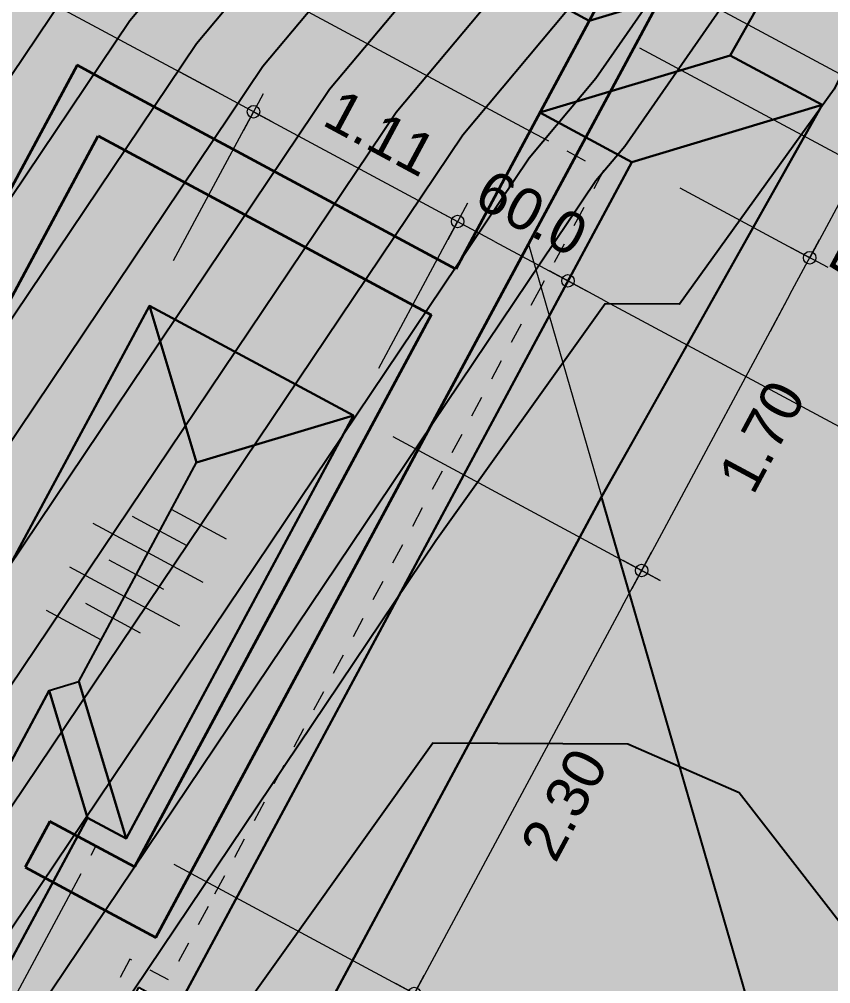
# Model space of a CAD drawing. Header units: metres. Extents: x 2711799 to 2711985, y 1236908 to 1237087.
# Drawn here: x 2711917.214 to 2711921.1, y 1237016.256 to 1237020.874 of the extents above; entities that cross this region are included whole.
import ezdxf

# ---------------------------------------------------------------- set-up
doc = ezdxf.new("R2010")
doc.units = ezdxf.units.M
doc.header["$PDMODE"] = 2
doc.header["$PDSIZE"] = -2
doc.linetypes.add('AUSGEZOGEN', pattern=[0])
doc.linetypes.add('VERDECKT2_S2', pattern=[0.18, 0.1, -0.08])
for name, color, linetype, lineweight in [('XR$1$STANDARD_1', 7, 'AUSGEZOGEN', 13), ('XR$2$STANDARD_1', 7, 'AUSGEZOGEN', 13), ('XR$5$STANDARD_1', 7, 'AUSGEZOGEN', 13), ('XR$6$Vermassung Decke', 7, 'AUSGEZOGEN', 18)]:
    doc.layers.add(name, color=color, linetype=linetype, lineweight=lineweight)
for name, color, linetype in [('XR$3$V02_Raumstempel', 7, 'AUSGEZOGEN'), ('XR$3$V10_Achsen', 7, 'AUSGEZOGEN'), ('XR$4$E21_Stützen', 7, 'AUSGEZOGEN'), ('XR$4$E42_Aussendämmung', 7, 'AUSGEZOGEN'), ('XR$4$M61_Mobiliar', 7, 'AUSGEZOGEN')]:
    doc.layers.add(name, color=color, linetype=linetype)
doc.styles.add('ARIAL', font='arial.ttf')
doc.dimstyles.new('DIMSTYLE_6', dxfattribs={"dimtxt": 0.2, "dimasz": 0.2, "dimexe": 0, "dimexo": 0, "dimgap": 0.1, "dimtad": 2, "dimrnd": 0.005, "dimzin": 4, "dimdsep": 46, "dimtxsty": 'ARIAL', "dimblk1": 'ALL_ML_KREIS', "dimblk2": 'ALL_ML_KREIS', "dimsah": 1, "dimcen": 0, "dimclrd": 7, "dimclre": 7, "dimclrt": 7, "dimadec": 0, "dimazin": 0, "dimtfac": 1, "dimtdec": 0, "dimtix": 1, "dimtmove": 2, "dimatfit": 3, "dimfxl": 0, "dimtzin": 0, "dimlwd": 0, "dimlwe": 18, "dimarcsym": 0})
doc.dimstyles.new('DIMSTYLE_7', dxfattribs={"dimtxt": 0.2, "dimasz": 0.2, "dimexe": 0, "dimexo": 0, "dimgap": 0.1, "dimtad": 2, "dimdec": 1, "dimlfac": 100, "dimrnd": 0.5, "dimzin": 4, "dimdsep": 46, "dimtxsty": 'ARIAL', "dimblk1": 'ALL_ML_KREIS', "dimblk2": 'ALL_ML_KREIS', "dimsah": 1, "dimcen": 0, "dimclrd": 7, "dimclre": 7, "dimclrt": 7, "dimadec": 0, "dimazin": 0, "dimtfac": 1, "dimtdec": 0, "dimtix": 1, "dimtmove": 2, "dimatfit": 3, "dimfxl": 0, "dimtvp": 1.2, "dimtzin": 0, "dimlwd": 0, "dimlwe": 18, "dimarcsym": 0})

# ---------------------------------------------------------------- blocks, each defined once
blk = doc.blocks.new('COMPLEXOBJECT_0')
at = {"layer": 'XR$1$STANDARD_1', "color": 7, "linetype": 'AUSGEZOGEN', "lineweight": 13, "transparency": 33554687, "invisible_edges": 3}
for points in [[(19.2546, 3.146, -1.3266), (20.6477, 30.5331, -1.3266), (14.6692, 5.1944, -1.3266)], [(25.4286, 1.3625, -1.3266), (20.6477, 30.5331, -1.3266), (19.2546, 3.146, -1.3266)], [(47.951, 0, -1.3266), (20.6477, 30.5331, -1.3266), (35.4227, 0.3852, -1.3266)], [(35.4227, 0.3852, -1.3266), (20.6477, 30.5331, -1.3266), (31.2208, 0.5698, -1.3266)], [(31.2208, 0.5698, -1.3266), (20.6477, 30.5331, -1.3266), (25.4286, 1.3625, -1.3266)]]:
    blk.add_3dface(points, dxfattribs=at)
blk = doc.blocks.new('COMPLEXOBJECT_52')
at = {"layer": 'XR$1$STANDARD_1', "color": 254, "linetype": 'AUSGEZOGEN', "lineweight": 25, "transparency": 33554687, "invisible_edges": 3}
blk.add_3dface([(29.2074, 9.0382, 0.9346), (34.5775, 14.3029, 0.8293), (32.9586, 9.0382, 0.9346)], dxfattribs=at)
blk = doc.blocks.new('COMPLEXOBJECT_59')
at = {"layer": 'XR$1$STANDARD_1', "color": 252, "linetype": 'AUSGEZOGEN', "lineweight": 25, "transparency": 33554687}
for points, invisible_edges in [([(26.2074, 9.887, 0.9934), (26.2074, 7.907, 0.9934), (25.1574, 9.887, 0.9934)], 2), ([(25.1574, 7.107, 0.9934), (25.1574, 9.887, 0.9934), (26.2074, 7.907, 0.9934)], 14), ([(26.2074, 7.907, 0.9934), (26.5374, 7.107, 0.9934), (25.1574, 7.107, 0.9934)], 13), ([(26.5374, 7.9006, 0.9934), (26.5374, 7.107, 0.9934), (26.2074, 7.907, 0.9934)], 2)]:
    blk.add_3dface(points, dxfattribs=dict(at, invisible_edges=invisible_edges))
blk = doc.blocks.new('COMPLEXOBJECT_74')
at = {"layer": 'XR$1$STANDARD_1', "color": 8, "linetype": 'AUSGEZOGEN', "lineweight": 25, "transparency": 33554687}
for points, invisible_edges in [([(32.3274, 8.407, 0.3034), (31.7274, 7.807, 0.3034), (27.7274, 8.407, 0.3034)], 3), ([(27.7274, 7.907, 0.3034), (27.7274, 8.407, 0.3034), (31.7274, 7.807, 0.3034)], 14), ([(32.3274, 8.197, 0.3034), (31.7274, 7.807, 0.3034), (32.3274, 8.407, 0.3034)], 3), ([(37.6774, 7.597, 0.3034), (31.7274, 7.807, 0.3034), (38.2774, 8.197, 0.3034)], 15), ([(38.2774, 8.197, 0.3034), (31.7274, 7.807, 0.3034), (32.3274, 8.197, 0.3034)], 3), ([(27.2274, 4.497, 0.3034), (27.2274, 7.907, 0.3034), (28.4774, 4.497, 0.3034)], 2), ([(28.4774, 4.497, 0.3034), (27.2274, 7.907, 0.3034), (30.3965, 2.6332, 0.3034)], 15), ([(30.3965, 2.6332, 0.3034), (27.2274, 7.907, 0.3034), (30.6382, 2.611, 0.3034)], 3), ([(30.6382, 2.611, 0.3034), (27.2274, 7.907, 0.3034), (31.3756, 3.0259, 0.3034)], 3), ([(31.3756, 3.0259, 0.3034), (27.2274, 7.907, 0.3034), (32.1527, 3.9235, 0.3034)], 3), ([(32.1527, 3.9235, 0.3034), (27.2274, 7.907, 0.3034), (32.5545, 4.8525, 0.3034)], 3), ([(32.5545, 4.8525, 0.3034), (27.2274, 7.907, 0.3034), (29.4274, 6.697, 0.3034)], 15), ([(29.4274, 6.697, 0.3034), (27.2274, 7.907, 0.3034), (29.4274, 7.807, 0.3034)], 3), ([(29.4274, 7.807, 0.3034), (27.2274, 7.907, 0.3034), (31.7274, 7.807, 0.3034)], 3), ([(31.7274, 7.807, 0.3034), (27.2274, 7.907, 0.3034), (27.7274, 7.907, 0.3034)], 13), ([(31.7274, 7.597, 0.3034), (31.7274, 7.807, 0.3034), (37.6774, 7.597, 0.3034)], 2), ([(32.6774, 6.697, 0.3034), (32.5545, 4.8525, 0.3034), (29.4274, 6.697, 0.3034)], 3)]:
    blk.add_3dface(points, dxfattribs=dict(at, invisible_edges=invisible_edges))
blk = doc.blocks.new('COMPLEXOBJECT_75')
at = {"layer": 'XR$1$STANDARD_1', "color": 31, "linetype": 'AUSGEZOGEN', "lineweight": 25, "transparency": 33554687}
for points, invisible_edges in [([(27.7274, 8.407, 0.3034), (27.054, 9.0804, 0.9768), (32.3274, 8.407, 0.3034)], 2), ([(27.054, 9.0804, 0.9768), (29.2074, 9.0382, 0.9346), (32.3274, 8.407, 0.3034)], 14), ([(32.9586, 9.0382, 0.9346), (32.3274, 8.407, 0.3034), (29.2074, 9.0382, 0.9346)], 2)]:
    blk.add_3dface(points, dxfattribs=dict(at, invisible_edges=invisible_edges))
blk = doc.blocks.new('COMPLEXOBJECT_76')
at = {"layer": 'XR$1$STANDARD_1', "color": 31, "linetype": 'AUSGEZOGEN', "lineweight": 25, "transparency": 33554687}
for points, invisible_edges in [([(31.7274, 7.597, 0.3034), (37.6774, 7.597, 0.3034), (31.2774, 7.147, 0.7534)], 2), ([(31.2774, 7.147, 0.7534), (37.6774, 7.597, 0.3034), (33.1274, 7.147, 0.7534)], 3)]:
    blk.add_3dface(points, dxfattribs=dict(at, invisible_edges=invisible_edges))
blk = doc.blocks.new('COMPLEXOBJECT_79')
at = {"layer": 'XR$1$STANDARD_1', "color": 254, "linetype": 'AUSGEZOGEN', "lineweight": 25, "transparency": 33554687}
for points, invisible_edges in [([(27.1574, 15.797, 0.9748), (28.894, 9.0443, 0.9407), (26.3546, 16.6999, 0.9905)], 15), ([(26.3546, 9.8899, 0.9905), (26.3546, 16.6999, 0.9905), (28.894, 9.0443, 0.9407)], 14), ([(28.894, 15.2305, 0.9407), (28.894, 9.0443, 0.9407), (27.1574, 15.797, 0.9748)], 15), ([(29.2074, 9.0382, 0.9346), (32.0087, 12.1158, 0.8797), (34.5775, 14.3029, 0.8293)], 3), ([(28.894, 12.1036, 0.9407), (32.0087, 12.1158, 0.8797), (28.894, 9.0443, 0.9407)], 14), ([(28.894, 9.0443, 0.9407), (32.0087, 12.1158, 0.8797), (29.2074, 9.0382, 0.9346)], 3), ([(28.894, 9.0443, 0.9407), (26.2074, 9.887, 0.9934), (26.3546, 9.8899, 0.9905)], 13), ([(26.2074, 7.907, 0.9934), (26.2074, 9.887, 0.9934), (26.544, 7.907, 0.9868)], 1), ([(26.544, 7.907, 0.9868), (26.2074, 9.887, 0.9934), (26.544, 8.5904, 0.9868)], 2), ([(26.544, 8.5904, 0.9868), (26.2074, 9.887, 0.9934), (27.054, 8.5804, 0.9768)], 3), ([(27.054, 8.5804, 0.9768), (26.2074, 9.887, 0.9934), (27.054, 9.0804, 0.9768)], 3), ([(27.054, 9.0804, 0.9768), (26.2074, 9.887, 0.9934), (28.894, 9.0443, 0.9407)], 3)]:
    blk.add_3dface(points, dxfattribs=dict(at, invisible_edges=invisible_edges))
blk = doc.blocks.new('COMPLEXOBJECT_82')
at = {"layer": 'XR$1$STANDARD_1', "color": 31, "linetype": 'AUSGEZOGEN', "lineweight": 25, "transparency": 33554687}
for points, invisible_edges in [([(26.544, 8.5904, 0.9868), (27.2274, 7.907, 0.3034), (26.544, 7.907, 0.9868)], 2), ([(26.544, 7.907, 0.9868), (27.2274, 4.497, 0.3034), (26.5374, 7.9006, 0.9934)], 3), ([(26.5374, 7.9006, 0.9934), (27.2274, 4.497, 0.3034), (26.5374, 7.107, 0.9934)], 3), ([(27.2274, 7.907, 0.3034), (27.2274, 4.497, 0.3034), (26.544, 7.907, 0.9868)], 14), ([(26.5374, 7.107, 0.9934), (27.2274, 4.497, 0.3034), (25.0606, 5.6302, 2.4702)], 3), ([(25.0606, 5.6302, 2.4702), (27.2274, 4.497, 0.3034), (25.2435, 5.3342, 2.2874)], 3), ([(25.2435, 5.3342, 2.2874), (27.2274, 4.497, 0.3034), (26.0017, 3.7733, 1.5291)], 3), ([(26.0574, 3.655, 1.4734), (27.2274, 4.497, 0.3034), (26.0017, 3.7733, 1.5291)], 3), ([(27.2274, 4.497, 0.3034), (26.0574, 3.655, 1.4734), (26.0956, 3.3652, 1.4352)], 1)]:
    blk.add_3dface(points, dxfattribs=dict(at, invisible_edges=invisible_edges))
blk = doc.blocks.new('COMPLEXOBJECT_87')
at = {"layer": 'XR$1$STANDARD_1', "color": 31, "linetype": 'AUSGEZOGEN', "lineweight": 25, "transparency": 33554687}
for points, invisible_edges in [([(29.4274, 6.697, 0.3034), (29.9824, 7.252, 0.8584), (32.6774, 6.697, 0.3034)], 2), ([(29.9824, 7.252, 0.8584), (31.2774, 7.147, 0.7534), (31.1724, 7.252, 0.8584)], 1), ([(31.2774, 7.147, 0.7534), (29.9824, 7.252, 0.8584), (32.6774, 6.697, 0.3034)], 15), ([(33.1274, 7.147, 0.7534), (32.6774, 6.697, 0.3034), (31.2774, 7.147, 0.7534)], 2)]:
    blk.add_3dface(points, dxfattribs=dict(at, invisible_edges=invisible_edges))
blk = doc.blocks.new('Baugrube_$F38', base_point=(0, 0, -1.3266))
at = {"layer": 'XR$1$STANDARD_1', "color": 31, "linetype": 'AUSGEZOGEN', "lineweight": 25, "transparency": 33554687}
for points in [[(27.054, 8.5804, 0.9768), (27.054, 9.0804, 0.9768), (27.7274, 8.407, 0.3034), (27.7274, 7.907, 0.3034)], [(27.2274, 7.907, 0.3034), (26.544, 8.5904, 0.9868), (27.054, 8.5804, 0.9768), (27.7274, 7.907, 0.3034)], [(29.4274, 7.807, 0.3034), (31.7274, 7.807, 0.3034), (31.1724, 7.252, 0.8584), (29.9824, 7.252, 0.8584)], [(29.4274, 7.807, 0.3034), (29.9824, 7.252, 0.8584), (29.4274, 6.697, 0.3034)], [(31.7274, 7.597, 0.3034), (31.2774, 7.147, 0.7534), (31.1724, 7.252, 0.8584), (31.7274, 7.807, 0.3034)]]:
    blk.add_3dface(points, dxfattribs=at)
at = {"layer": 'XR$1$STANDARD_1', "color": 7, "linetype": 'AUSGEZOGEN', "lineweight": 13, "transparency": 33554687}
blk.add_blockref('COMPLEXOBJECT_0', (0, 0), dxfattribs=at)
at = {"layer": 'XR$1$STANDARD_1', "color": 254, "linetype": 'AUSGEZOGEN', "lineweight": 13, "transparency": 33554687}
for name in ['COMPLEXOBJECT_79', 'COMPLEXOBJECT_52']:
    blk.add_blockref(name, (0, 0), dxfattribs=at)
at = {"layer": 'XR$1$STANDARD_1', "color": 252, "linetype": 'AUSGEZOGEN', "lineweight": 13, "transparency": 33554687}
blk.add_blockref('COMPLEXOBJECT_59', (0, 0), dxfattribs=at)
at = {"layer": 'XR$1$STANDARD_1', "color": 31, "linetype": 'AUSGEZOGEN', "lineweight": 13, "transparency": 33554687}
for name in ['COMPLEXOBJECT_75', 'COMPLEXOBJECT_82', 'COMPLEXOBJECT_76', 'COMPLEXOBJECT_87']:
    blk.add_blockref(name, (0, 0), dxfattribs=at)
at = {"layer": 'XR$1$STANDARD_1', "color": 8, "linetype": 'AUSGEZOGEN', "lineweight": 13, "transparency": 33554687}
blk.add_blockref('COMPLEXOBJECT_74', (0, 0), dxfattribs=at)
blk = doc.blocks.new('Baugrube_$F39', base_point=(0, 0, -1.3266))
at = {"layer": 'XR$1$STANDARD_1', "linetype": 'AUSGEZOGEN', "lineweight": 25, "transparency": 33554687}
h = blk.add_hatch(color=254, dxfattribs=at)
h.paths.add_polyline_path([(26.2074, 7.907), (26.2074, 9.887), (26.3546, 9.8899), (26.3546, 16.6999), (27.1574, 16.7157), (27.1574, 15.797), (33.6164, 15.797), (34.5775, 14.8825), (34.5775, 14.3029), (29.2074, 9.0382), (27.054, 9.0804), (27.054, 8.5804), (26.544, 8.5904), (26.544, 7.907)], flags=16)
h.paths.add_polyline_path([(28.894, 12.1036), (32.0087, 12.1158), (32.0087, 15.2183), (28.894, 15.2305)])
h = blk.add_hatch(color=254, dxfattribs=at)
h.paths.add_polyline_path([(29.2074, 9.0382), (34.5775, 14.3029), (34.5775, 14.227), (45.2474, 14.227), (45.2474, 14.597), (45.5974, 14.597), (45.5974, 10.297), (44.7974, 10.297), (44.7974, 6.097), (40.1674, 6.097), (40.1617, 6.3813), (39.8117, 6.3813), (39.799, 7.0186), (38.949, 7.0186), (38.9127, 8.8323), (32.9627, 8.8323), (32.9586, 9.0382)], flags=16)
h.paths.add_polyline_path([(35.9616, 12.8978), (35.9461, 9.0006), (39.8588, 9.0006), (39.8432, 12.8978)])
h.paths.add_polyline_path([(43.0074, 12.0871), (42.9994, 10.099), (44.1454, 10.099), (44.142, 10.9524), (45.342, 10.9524), (45.3375, 12.0871)])
for color, points in [(31, [(27.054, 8.5804), (27.054, 9.0804), (27.7274, 8.407), (27.7274, 7.907)]), (31, [(29.2074, 9.0382), (32.9586, 9.0382), (32.3274, 8.407), (27.7274, 8.407), (27.054, 9.0804)]), (31, [(27.2274, 4.497), (26.0956, 3.3652), (26.0574, 3.655), (26.0017, 3.7733), (25.2435, 5.3342), (25.0606, 5.6302), (26.5374, 7.107), (26.5374, 7.9006), (26.544, 7.907), (26.544, 8.5904), (27.2274, 7.907)]), (31, [(27.2274, 7.907), (26.544, 8.5904), (27.054, 8.5804), (27.7274, 7.907)]), (8, [(27.2274, 7.907), (27.7274, 7.907), (27.7274, 8.407), (32.3274, 8.407), (32.3274, 8.197), (38.2774, 8.197), (38.2774, 6.347), (39.1274, 6.347), (39.1274, 5.747), (37.6774, 5.747), (37.6774, 7.597), (31.7274, 7.597), (31.7274, 7.807), (29.4274, 7.807), (29.4274, 6.697), (32.6774, 6.697), (32.6774, 5.8086), (32.5545, 4.8525), (32.1527, 3.9235), (31.3756, 3.0259), (30.6382, 2.611), (30.3965, 2.6332), (28.4774, 2.9132), (28.4774, 4.497), (27.2274, 4.497)]), (31, [(29.4274, 7.807), (31.7274, 7.807), (31.1724, 7.252), (29.9824, 7.252)]), (31, [(29.4274, 7.807), (29.9824, 7.252), (29.4274, 6.697)]), (31, [(31.7274, 7.597), (31.2774, 7.147), (31.1724, 7.252), (31.7274, 7.807)]), (31, [(36.9074, 6.827), (33.4474, 6.827), (33.1274, 7.147), (31.2774, 7.147), (31.7274, 7.597), (37.6774, 7.597)]), (31, [(29.4274, 6.697), (29.9824, 7.252), (31.1724, 7.252), (31.2774, 7.147), (33.1274, 7.147), (32.6774, 6.697)])]:
    blk.add_hatch(color=color, dxfattribs=at).paths.add_polyline_path(points, flags=16)
at = {"layer": 'XR$1$STANDARD_1', "color": 7, "linetype": 'AUSGEZOGEN', "lineweight": 13, "transparency": 33554687}
for points in [[(26.2074, 7.907), (26.2074, 9.887), (26.3546, 9.8899), (26.3546, 16.6999), (27.1574, 16.7157), (27.1574, 15.797), (33.6164, 15.797), (34.5775, 14.8825), (34.5775, 14.3029), (29.2074, 9.0382), (27.054, 9.0804), (27.054, 8.5804), (26.544, 8.5904), (26.544, 7.907), (26.2074, 7.907)], [(29.2074, 9.0382), (34.5775, 14.3029), (34.5775, 14.227), (45.2474, 14.227), (45.2474, 14.597), (45.5974, 14.597), (45.5974, 10.297), (44.7974, 10.297), (44.7974, 6.097), (40.1674, 6.097), (40.1617, 6.3813), (39.8117, 6.3813), (39.799, 7.0186), (38.949, 7.0186), (38.9127, 8.8323), (32.9627, 8.8323), (32.9586, 9.0382), (29.2074, 9.0382)], [(27.054, 8.5804), (27.054, 9.0804), (27.7274, 8.407), (27.7274, 7.907), (27.054, 8.5804)], [(29.2074, 9.0382), (32.9586, 9.0382), (32.3274, 8.407), (27.7274, 8.407), (27.054, 9.0804), (29.2074, 9.0382)], [(27.2274, 4.497), (26.0956, 3.3652), (26.0574, 3.655), (26.0017, 3.7733), (25.2435, 5.3342), (25.0606, 5.6302), (26.5374, 7.107), (26.5374, 7.9006), (26.544, 7.907), (26.544, 8.5904), (27.2274, 7.907), (27.2274, 4.497)], [(27.2274, 7.907), (26.544, 8.5904), (27.054, 8.5804), (27.7274, 7.907), (27.2274, 7.907)], [(29.4274, 7.807), (31.7274, 7.807), (31.1724, 7.252), (29.9824, 7.252), (29.4274, 7.807)], [(29.4274, 7.807), (29.9824, 7.252), (29.4274, 6.697), (29.4274, 7.807)], [(31.7274, 7.597), (31.2774, 7.147), (31.1724, 7.252), (31.7274, 7.807), (31.7274, 7.597)], [(36.9074, 6.827), (33.4474, 6.827), (33.1274, 7.147), (31.2774, 7.147), (31.7274, 7.597), (37.6774, 7.597), (36.9074, 6.827)], [(29.4274, 6.697), (29.9824, 7.252), (31.1724, 7.252), (31.2774, 7.147), (33.1274, 7.147), (32.6774, 6.697), (29.4274, 6.697)]]:
    blk.add_lwpolyline(points, close=True, dxfattribs=at)
blk.add_lwpolyline([(37.6774, 7.597), (31.7274, 7.597), (31.7274, 7.807), (29.4274, 7.807), (29.4274, 6.697), (32.6774, 6.697), (32.6774, 5.8086), (32.5545, 4.8525), (32.1527, 3.9235), (31.3756, 3.0259), (30.6382, 2.611), (30.3965, 2.6332), (28.4774, 2.9132), (28.4774, 4.497), (27.2274, 4.497), (27.2274, 7.907), (27.2274, 7.907), (27.7274, 7.907), (27.7274, 8.407), (32.3274, 8.407)], dxfattribs=at)
blk = doc.blocks.new('MUSTERELEMENT_10')
at = {"layer": 'XR$5$STANDARD_1', "color": 7, "linetype": 'AUSGEZOGEN', "lineweight": 18, "transparency": 33554687}
for p, q in [((6.4633, -9.096), (6.4633, -8.946)), ((6.5816, -9.246), (6.5816, -8.946)), ((6.7, -9.096), (6.7, -8.946)), ((6.8183, -9.246), (6.8183, -8.946)), ((6.9366, -9.096), (6.9366, -8.946)), ((7.055, -9.246), (7.055, -8.946))]:
    blk.add_line(p, q, dxfattribs=at)
blk = doc.blocks.new('MUSTERELEMENT_11')
at = {"layer": 'XR$5$STANDARD_1', "color": 7, "linetype": 'AUSGEZOGEN', "lineweight": 18, "transparency": 33554687}
for p, q in [((6.345, -8.646), (6.345, -8.946)), ((6.5816, -8.646), (6.5816, -8.946)), ((6.8183, -8.646), (6.8183, -8.946)), ((6.4633, -8.796), (6.4633, -8.946)), ((6.7, -8.796), (6.7, -8.946)), ((6.9366, -8.796), (6.9366, -8.946))]:
    blk.add_line(p, q, dxfattribs=at)
blk = doc.blocks.new('ALL_ML_KREIS')
at = {"color": 0, "linetype": 'ByBlock', "lineweight": -2}
for p, q in [((0, -0.5), (0, 0.5)), ((-1, 0), (0.5, 0))]:
    blk.add_line(p, q, dxfattribs=at)
blk.add_circle((0, 0), 0.15, dxfattribs=at)
blk = doc.blocks.new('*D1459')
at = {"layer": 'DEFPOINTS', "color": 0, "transparency": 16777216}
for p in [(2711916.398, 1237021.4729), (2711918.3357, 1237020.4312), (2711917.953, 1237019.7193)]:
    blk.add_point(p, dxfattribs=at)
at = {"layer": 'XR$6$Vermassung Decke', "color": 7, "lineweight": 0, "transparency": 16777216}
blk.add_line((2711916.5741, 1237021.3782), (2711918.1595, 1237020.5259), dxfattribs=at)
at = {"layer": 'XR$6$Vermassung Decke', "color": 7, "lineweight": 18, "transparency": 16777216}
blk.add_line((2711917.953, 1237019.7193), (2711918.3357, 1237020.4312), dxfattribs=at)
at = {"layer": 'XR$6$Vermassung Decke', "color": 7, "lineweight": 0, "transparency": 16777216, "xscale": 0.2, "yscale": 0.2, "zscale": 0.2}
for p, rotation in [((2711916.398, 1237021.4729), 151.7356834027459), ((2711918.3357, 1237020.4312), 331.7356834027458)]:
    blk.add_blockref('ALL_ML_KREIS', p, dxfattribs=dict(at, rotation=rotation))
at = {"layer": 'XR$6$Vermassung Decke', "color": 7, "lineweight": 18, "transparency": 16777216, "insert": (2711917.474, 1237021.1254), "char_height": 0.2, "width": 0.666667, "attachment_point": 5, "rotation": 331.7357, "style": 'ARIAL'}
blk.add_mtext('2.20', dxfattribs=at)
blk = doc.blocks.new('*D1460')
at = {"layer": 'DEFPOINTS', "color": 0, "transparency": 16777216}
for p in [(2711919.3133, 1237019.9055), (2711917.953, 1237019.7193), (2711918.9358, 1237019.2033)]:
    blk.add_point(p, dxfattribs=at)
at = {"layer": 'XR$6$Vermassung Decke', "color": 7, "lineweight": 0, "transparency": 16777216}
for p, q in [((2711918.1595, 1237020.5259), (2711917.9834, 1237020.6206)), ((2711918.3357, 1237020.4312), (2711919.3133, 1237019.9055)), ((2711919.4895, 1237019.8108), (2711919.6657, 1237019.7161))]:
    blk.add_line(p, q, dxfattribs=at)
at = {"layer": 'XR$6$Vermassung Decke', "color": 7, "lineweight": 18, "transparency": 16777216}
for p, q in [((2711917.953, 1237019.7193), (2711918.3357, 1237020.4312)), ((2711918.9358, 1237019.2033), (2711919.3133, 1237019.9055))]:
    blk.add_line(p, q, dxfattribs=at)
at = {"layer": 'XR$6$Vermassung Decke', "color": 7, "lineweight": 0, "transparency": 16777216, "xscale": 0.2, "yscale": 0.2, "zscale": 0.2}
for p, rotation in [((2711918.3357, 1237020.4312), 331.7356834027458), ((2711919.3133, 1237019.9055), 151.7356834027459)]:
    blk.add_blockref('ALL_ML_KREIS', p, dxfattribs=dict(at, rotation=rotation))
at = {"layer": 'XR$6$Vermassung Decke', "color": 7, "lineweight": 18, "transparency": 16777216, "insert": (2711918.944, 1237020.3312), "char_height": 0.2, "width": 0.666667, "attachment_point": 5, "rotation": 331.7357, "style": 'ARIAL'}
blk.add_mtext('1.11', dxfattribs=at)
blk = doc.blocks.new('*D1461')
at = {"layer": 'DEFPOINTS', "color": 0, "transparency": 16777216}
for p in [(2711919.8418, 1237019.6214), (2711919.8418, 1237019.6214), (2711918.9358, 1237019.2033)]:
    blk.add_point(p, dxfattribs=at)
at = {"layer": 'XR$6$Vermassung Decke', "color": 7, "lineweight": 18, "transparency": 16777216}
blk.add_line((2711918.9358, 1237019.2033), (2711919.3133, 1237019.9055), dxfattribs=at)
at = {"layer": 'XR$6$Vermassung Decke', "color": 7, "lineweight": 0, "transparency": 16777216}
blk.add_line((2711919.4895, 1237019.8108), (2711919.6657, 1237019.7161), dxfattribs=at)
at = {"layer": 'XR$6$Vermassung Decke', "color": 7, "lineweight": 0, "transparency": 16777216, "xscale": 0.2, "yscale": 0.2, "zscale": 0.2}
for p, rotation in [((2711919.3133, 1237019.9055), 151.7356834027459), ((2711919.8418, 1237019.6214), 331.7356834027458)]:
    blk.add_blockref('ALL_ML_KREIS', p, dxfattribs=dict(at, rotation=rotation))
at = {"layer": 'XR$6$Vermassung Decke', "color": 7, "lineweight": 18, "transparency": 16777216, "insert": (2711919.6675, 1237019.9461), "char_height": 0.2, "width": 0.666667, "attachment_point": 5, "rotation": 331.7357, "style": 'ARIAL'}
blk.add_mtext('60.0', dxfattribs=at)
blk = doc.blocks.new('*D1462')
at = {"layer": 'DEFPOINTS', "color": 0, "transparency": 16777216}
for p in [(2711919.8418, 1237019.6214), (2711923.2064, 1237017.8125), (2711923.0199, 1237017.4656)]:
    blk.add_point(p, dxfattribs=at)
at = {"layer": 'XR$6$Vermassung Decke', "color": 7, "lineweight": 0, "transparency": 16777216}
blk.add_line((2711920.018, 1237019.5267), (2711923.0302, 1237017.9072), dxfattribs=at)
at = {"layer": 'XR$6$Vermassung Decke', "color": 7, "lineweight": 18, "transparency": 16777216}
blk.add_line((2711923.0199, 1237017.4656), (2711923.2064, 1237017.8125), dxfattribs=at)
at = {"layer": 'XR$6$Vermassung Decke', "color": 7, "lineweight": 0, "transparency": 16777216, "xscale": 0.2, "yscale": 0.2, "zscale": 0.2}
for p, rotation in [((2711919.8418, 1237019.6214), 151.7356834027459), ((2711923.2064, 1237017.8125), 331.7356834027458)]:
    blk.add_blockref('ALL_ML_KREIS', p, dxfattribs=dict(at, rotation=rotation))
at = {"layer": 'XR$6$Vermassung Decke', "color": 7, "lineweight": 18, "transparency": 16777216, "insert": (2711921.6318, 1237018.8901), "char_height": 0.2, "width": 0.666667, "attachment_point": 5, "rotation": 331.7357, "style": 'ARIAL'}
blk.add_mtext('3.82', dxfattribs=at)
blk = doc.blocks.new('*D1469')
at = {"layer": 'DEFPOINTS', "color": 0, "transparency": 16777216}
for p in [(2711920.1554, 1237021.3222), (2711927.9367, 1237016.9601), (2711927.9367, 1237016.9601)]:
    blk.add_point(p, dxfattribs=at)
at = {"layer": 'XR$6$Vermassung Decke', "color": 7, "lineweight": 18, "transparency": 16777216}
blk.add_line((2711920.1554, 1237021.3222), (2711920.0809, 1237021.1837), dxfattribs=at)
at = {"layer": 'XR$6$Vermassung Decke', "color": 7, "lineweight": 0, "transparency": 16777216}
blk.add_line((2711920.2571, 1237021.089), (2711927.7605, 1237017.0548), dxfattribs=at)
at = {"layer": 'XR$6$Vermassung Decke', "color": 7, "lineweight": 0, "transparency": 16777216, "xscale": 0.2, "yscale": 0.2, "zscale": 0.2}
for p, rotation in [((2711920.0809, 1237021.1837), 151.7356834027459), ((2711927.9367, 1237016.9601), 331.7356834027458)]:
    blk.add_blockref('ALL_ML_KREIS', p, dxfattribs=dict(at, rotation=rotation))
at = {"layer": 'XR$6$Vermassung Decke', "color": 7, "lineweight": 18, "transparency": 16777216, "insert": (2711924.1165, 1237019.2449), "char_height": 0.2, "width": 0.666667, "attachment_point": 5, "rotation": 331.7357, "style": 'ARIAL'}
blk.add_mtext('8.92', dxfattribs=at)
blk = doc.blocks.new('*D1398')
at = {"layer": 'DEFPOINTS', "color": 0, "transparency": 16777216}
for p in [(2711921.7194, 1237021.0709), (2711920.1848, 1237020.7379), (2711921.2364, 1237020.1725)]:
    blk.add_point(p, dxfattribs=at)
at = {"layer": 'XR$6$Vermassung Decke', "color": 7, "lineweight": 0, "transparency": 16777216}
blk.add_line((2711921.6247, 1237020.8948), (2711921.3311, 1237020.3487), dxfattribs=at)
at = {"layer": 'XR$6$Vermassung Decke', "color": 7, "lineweight": 18, "transparency": 16777216}
blk.add_line((2711920.1848, 1237020.7379), (2711921.2364, 1237020.1725), dxfattribs=at)
at = {"layer": 'XR$6$Vermassung Decke', "color": 7, "lineweight": 0, "transparency": 16777216, "xscale": 0.2, "yscale": 0.2, "zscale": 0.2}
for p, rotation in [((2711921.7194, 1237021.0709), 61.73568339642876), ((2711921.2364, 1237020.1725), 241.7356833964287)]:
    blk.add_blockref('ALL_ML_KREIS', p, dxfattribs=dict(at, rotation=rotation))
at = {"layer": 'XR$6$Vermassung Decke', "color": 7, "lineweight": 18, "transparency": 16777216, "insert": (2711921.6509, 1237020.514), "char_height": 0.2, "width": 0.666667, "attachment_point": 5, "rotation": 61.7357, "style": 'ARIAL'}
blk.add_mtext('1.02', dxfattribs=at)
blk = doc.blocks.new('*D1399')
at = {"layer": 'DEFPOINTS', "color": 0, "transparency": 16777216}
for p in [(2711920.1848, 1237020.7379), (2711920.378, 1237020.0663), (2711920.9996, 1237019.7321)]:
    blk.add_point(p, dxfattribs=at)
at = {"layer": 'XR$6$Vermassung Decke', "color": 7, "lineweight": 18, "transparency": 16777216}
for p, q in [((2711920.1848, 1237020.7379), (2711921.2364, 1237020.1725)), ((2711920.378, 1237020.0663), (2711920.9996, 1237019.7321))]:
    blk.add_line(p, q, dxfattribs=at)
at = {"layer": 'XR$6$Vermassung Decke', "color": 7, "lineweight": 0, "transparency": 16777216}
for p, q in [((2711921.3311, 1237020.3487), (2711921.4258, 1237020.5248)), ((2711921.2364, 1237020.1725), (2711920.9996, 1237019.7321)), ((2711920.9049, 1237019.556), (2711920.8102, 1237019.3798))]:
    blk.add_line(p, q, dxfattribs=at)
at = {"layer": 'XR$6$Vermassung Decke', "color": 7, "lineweight": 0, "transparency": 16777216, "xscale": 0.2, "yscale": 0.2, "zscale": 0.2}
for p, rotation in [((2711921.2364, 1237020.1725), 241.7356833964287), ((2711920.9996, 1237019.7321), 61.73568339642875)]:
    blk.add_blockref('ALL_ML_KREIS', p, dxfattribs=dict(at, rotation=rotation))
at = {"layer": 'XR$6$Vermassung Decke', "color": 7, "lineweight": 18, "transparency": 16777216, "insert": (2711921.3006, 1237019.8624), "char_height": 0.2, "width": 0.666667, "attachment_point": 5, "rotation": 61.7357, "style": 'ARIAL'}
blk.add_mtext('50.0', dxfattribs=at)
blk = doc.blocks.new('*D1400')
at = {"layer": 'DEFPOINTS', "color": 0, "transparency": 16777216}
for p in [(2711920.378, 1237020.0663), (2711919.0021, 1237018.876), (2711920.1946, 1237018.2348)]:
    blk.add_point(p, dxfattribs=at)
at = {"layer": 'XR$6$Vermassung Decke', "color": 7, "lineweight": 18, "transparency": 16777216}
for p, q in [((2711920.378, 1237020.0663), (2711920.9996, 1237019.7321)), ((2711919.0021, 1237018.876), (2711920.1946, 1237018.2348))]:
    blk.add_line(p, q, dxfattribs=at)
at = {"layer": 'XR$6$Vermassung Decke', "color": 7, "lineweight": 0, "transparency": 16777216}
blk.add_line((2711920.9049, 1237019.556), (2711920.2893, 1237018.411), dxfattribs=at)
at = {"layer": 'XR$6$Vermassung Decke', "color": 7, "lineweight": 0, "transparency": 16777216, "xscale": 0.2, "yscale": 0.2, "zscale": 0.2}
for p, rotation in [((2711920.9996, 1237019.7321), 61.73568339642876), ((2711920.1946, 1237018.2348), 241.7356833964287)]:
    blk.add_blockref('ALL_ML_KREIS', p, dxfattribs=dict(at, rotation=rotation))
at = {"layer": 'XR$6$Vermassung Decke', "color": 7, "lineweight": 18, "transparency": 16777216, "insert": (2711920.7704, 1237018.8763), "char_height": 0.2, "width": 0.666667, "attachment_point": 5, "rotation": 61.7357, "style": 'ARIAL'}
blk.add_mtext('1.70', dxfattribs=at)
blk = doc.blocks.new('*D1401')
at = {"layer": 'DEFPOINTS', "color": 0, "transparency": 16777216}
for p in [(2711919.0021, 1237018.876), (2711917.9537, 1237016.8283), (2711919.1054, 1237016.2091)]:
    blk.add_point(p, dxfattribs=at)
at = {"layer": 'XR$6$Vermassung Decke', "color": 7, "lineweight": 18, "transparency": 16777216}
for p, q in [((2711919.0021, 1237018.876), (2711920.1946, 1237018.2348)), ((2711917.9537, 1237016.8283), (2711919.1054, 1237016.2091))]:
    blk.add_line(p, q, dxfattribs=at)
at = {"layer": 'XR$6$Vermassung Decke', "color": 7, "lineweight": 0, "transparency": 16777216}
blk.add_line((2711920.0999, 1237018.0587), (2711919.2002, 1237016.3852), dxfattribs=at)
at = {"layer": 'XR$6$Vermassung Decke', "color": 7, "lineweight": 0, "transparency": 16777216, "xscale": 0.2, "yscale": 0.2, "zscale": 0.2}
for p, rotation in [((2711920.1946, 1237018.2348), 61.73568339642876), ((2711919.1054, 1237016.2091), 241.7356833964287)]:
    blk.add_blockref('ALL_ML_KREIS', p, dxfattribs=dict(at, rotation=rotation))
at = {"layer": 'XR$6$Vermassung Decke', "color": 7, "lineweight": 18, "transparency": 16777216, "insert": (2711919.8235, 1237017.1147), "char_height": 0.2, "width": 0.666667, "attachment_point": 5, "rotation": 61.7357, "style": 'ARIAL'}
blk.add_mtext('2.30', dxfattribs=at)
blk = doc.blocks.new('*D1402')
at = {"layer": 'DEFPOINTS', "color": 0, "transparency": 16777216}
for p in [(2711917.9537, 1237016.8283), (2711918.14, 1237016.0469), (2711918.8213, 1237015.6806)]:
    blk.add_point(p, dxfattribs=at)
at = {"layer": 'XR$6$Vermassung Decke', "color": 7, "lineweight": 18, "transparency": 16777216}
for p, q in [((2711917.9537, 1237016.8283), (2711919.1054, 1237016.2091)), ((2711918.14, 1237016.0469), (2711918.8213, 1237015.6806))]:
    blk.add_line(p, q, dxfattribs=at)
at = {"layer": 'XR$6$Vermassung Decke', "color": 7, "lineweight": 0, "transparency": 16777216}
blk.add_line((2711919.0107, 1237016.0329), (2711918.916, 1237015.8567), dxfattribs=at)
at = {"layer": 'XR$6$Vermassung Decke', "color": 7, "lineweight": 0, "transparency": 16777216, "xscale": 0.2, "yscale": 0.2, "zscale": 0.2}
for p, rotation in [((2711919.1054, 1237016.2091), 61.73568339642876), ((2711918.8213, 1237015.6806), 241.7356833964287)]:
    blk.add_blockref('ALL_ML_KREIS', p, dxfattribs=dict(at, rotation=rotation))
at = {"layer": 'XR$6$Vermassung Decke', "color": 7, "lineweight": 18, "transparency": 16777216, "insert": (2711919.146, 1237015.8549), "char_height": 0.2, "width": 0.666667, "attachment_point": 5, "rotation": 61.7357, "style": 'ARIAL'}
blk.add_mtext('60.0', dxfattribs=at)

msp = doc.modelspace()

# ---------------------------------------------------------------- linework, layer by layer
at = {"layer": 'XR$2$STANDARD_1', "color": 1, "linetype": 'AUSGEZOGEN', "lineweight": 35, "transparency": 33554687}
for p, q in [((2711920.427, 1237021.7658, 640.05), (2711919.3047, 1237019.6783, 640.05)), ((2711920.427, 1237021.7658, 640.05), (2711919.3047, 1237019.6783, 640.05)), ((2711917.8675, 1237016.4772, 640.05), (2711920.6472, 1237021.6474, 640.05)), ((2711917.8675, 1237016.4772, 640.05), (2711920.6472, 1237021.6474, 640.05)), ((2711917.4903, 1237020.6538, 640.05), (2711915.9513, 1237017.7913, 640.05)), ((2711917.4903, 1237020.6538, 640.05), (2711915.9513, 1237017.7913, 640.05)), ((2711917.7105, 1237020.5354, 640.05), (2711917.4903, 1237020.6538, 640.05)), ((2711917.7105, 1237020.5354, 640.05), (2711917.4903, 1237020.6538, 640.05)), ((2711919.3047, 1237019.6783, 640.05), (2711917.7105, 1237020.5354, 640.05)), ((2711919.3047, 1237019.6783, 640.05), (2711917.7105, 1237020.5354, 640.05)), ((2711916.0531, 1237017.4527, 640.05), (2711917.5921, 1237020.3152, 640.05)), ((2711916.0531, 1237017.4527, 640.05), (2711917.5921, 1237020.3152, 640.05)), ((2711917.5921, 1237020.3152, 640.05), (2711919.1863, 1237019.4581, 640.05)), ((2711917.5921, 1237020.3152, 640.05), (2711919.1863, 1237019.4581, 640.05)), ((2711919.1863, 1237019.4581, 640.05), (2711917.7657, 1237016.8158, 640.05)), ((2711919.1863, 1237019.4581, 640.05), (2711917.7657, 1237016.8158, 640.05)), ((2711917.3606, 1237017.0336, 640.05), (2711917.2422, 1237016.8134, 640.05)), ((2711917.3606, 1237017.0336, 640.05), (2711917.2422, 1237016.8134, 640.05)), ((2711917.7657, 1237016.8158, 640.05), (2711917.3606, 1237017.0336, 640.05)), ((2711917.7657, 1237016.8158, 640.05), (2711917.3606, 1237017.0336, 640.05)), ((2711917.2422, 1237016.8134, 640.05), (2711917.6473, 1237016.5956, 640.05)), ((2711917.2422, 1237016.8134, 640.05), (2711917.6473, 1237016.5956, 640.05)), ((2711917.6473, 1237016.5956, 640.05), (2711917.8675, 1237016.4772, 640.05)), ((2711917.6473, 1237016.5956, 640.05), (2711917.8675, 1237016.4772, 640.05))]:
    msp.add_line(p, q, dxfattribs=at)
at = {"layer": 'XR$2$STANDARD_1', "color": 1, "linetype": 'AUSGEZOGEN', "lineweight": 18, "transparency": 33554687}
for p, q in [((2711917.1849, 1237021.6695, 640.05), (2711919.6599, 1237020.3389, 640.05)), ((2711917.1849, 1237021.6695, 640.05), (2711919.6599, 1237020.3389, 640.05)), ((2711919.6522, 1237019.7967, 640.05), (2711922.2138, 1237010.9614, 640.05)), ((2711919.6522, 1237019.7967, 640.05), (2711922.2138, 1237010.9614, 640.05)), ((2711914.7632, 1237011.6747, 640.05), (2711917.4624, 1237016.6951, 640.05)), ((2711914.7632, 1237011.6747, 640.05), (2711917.4624, 1237016.6951, 640.05))]:
    msp.add_line(p, q, dxfattribs=at)
at = {"layer": 'XR$2$STANDARD_1', "color": 1, "linetype": 'VERDECKT2_S2', "lineweight": 13, "transparency": 33554687}
for p, q in [((2711919.6599, 1237020.3389, 640.05), (2711920.0122, 1237020.1495, 640.05)), ((2711919.6599, 1237020.3389, 640.05), (2711920.0122, 1237020.1495, 640.05)), ((2711920.0122, 1237020.1495, 640.05), (2711919.7119, 1237019.5909, 640.05)), ((2711920.0122, 1237020.1495, 640.05), (2711919.7119, 1237019.5909, 640.05)), ((2711919.7119, 1237019.5909, 640.05), (2711918.118, 1237016.6264, 640.05)), ((2711919.7119, 1237019.5909, 640.05), (2711918.118, 1237016.6264, 640.05)), ((2711917.4624, 1237016.6951, 640.05), (2711917.5808, 1237016.9153, 640.05)), ((2711917.4624, 1237016.6951, 640.05), (2711917.5808, 1237016.9153, 640.05)), ((2711918.118, 1237016.6264, 640.05), (2711917.9286, 1237016.2741, 640.05)), ((2711918.118, 1237016.6264, 640.05), (2711917.9286, 1237016.2741, 640.05)), ((2711917.7437, 1237016.3735, 640.05), (2711915.1155, 1237011.4852, 640.05)), ((2711917.7437, 1237016.3735, 640.05), (2711915.1155, 1237011.4852, 640.05)), ((2711917.9286, 1237016.2741, 640.05), (2711917.7437, 1237016.3735, 640.05)), ((2711917.9286, 1237016.2741, 640.05), (2711917.7437, 1237016.3735, 640.05))]:
    msp.add_line(p, q, dxfattribs=at)
at = {"layer": 'XR$3$V02_Raumstempel', "transparency": 33554687}
for points in [[(2711920.3963, 1237024.335, 636), (2711919.1519, 1237022.5457, 636), (2711917.7428, 1237020.866, 636), (2711916.3241, 1237018.7569, 636), (2711914.8917, 1237016.5635, 636), (2711913.7051, 1237014.9983, 636), (2711912.4651, 1237013.0423, 636), (2711912.0286, 1237012.4259, 636), (2711910.5637, 1237009.9385, 636), (2711909.565, 1237008.5967, 636), (2711909.1162, 1237007.7593, 636), (2711907.6407, 1237005.2887, 636)], [(2711921.8622, 1237023.8261, 637), (2711919.8386, 1237020.9163, 637), (2711919.3375, 1237020.3189, 637), (2711916.9771, 1237016.8099, 637), (2711916.3947, 1237015.9181, 637), (2711914.3882, 1237013.2714, 637), (2711913.8117, 1237012.3621, 637), (2711913.0769, 1237011.3243, 637), (2711912.3664, 1237010.1177, 637), (2711910.6675, 1237007.8352, 637), (2711909.904, 1237006.4107, 637), (2711909.0625, 1237005.0018, 637)]]:
    msp.add_polyline3d(points, dxfattribs=at)
at = {"layer": 'XR$3$V10_Achsen', "transparency": 33554687}
for points in [[(2711920.1031, 1237024.4367, 635.8), (2711919.0146, 1237022.8715, 635.8), (2711917.4238, 1237020.9754, 635.8), (2711916.1935, 1237019.1463, 635.8), (2711914.5911, 1237016.6926, 635.8), (2711913.5685, 1237015.3437, 635.8), (2711912.1957, 1237013.1783, 635.8), (2711911.819, 1237012.6462, 635.8), (2711910.2032, 1237009.9027, 635.8), (2711909.3445, 1237008.7489, 635.8), (2711908.9586, 1237008.029, 635.8), (2711907.3563, 1237005.3461, 635.8)], [(2711920.6895, 1237024.2332, 636.2), (2711919.2893, 1237022.2198, 636.2), (2711918.0617, 1237020.7566, 636.2), (2711916.4547, 1237018.3675, 636.2), (2711915.1923, 1237016.4344, 636.2), (2711913.8417, 1237014.6529, 636.2), (2711912.7344, 1237012.9062, 636.2), (2711912.2383, 1237012.2056, 636.2), (2711910.9243, 1237009.9744, 636.2), (2711909.7855, 1237008.4444, 636.2), (2711909.2737, 1237007.4895, 636.2), (2711907.925, 1237005.2314, 636.2)], [(2711920.9826, 1237024.1314, 636.4), (2711919.4266, 1237021.8939, 636.4), (2711918.3806, 1237020.6472, 636.4), (2711916.5853, 1237017.9781, 636.4), (2711915.4929, 1237016.3053, 636.4), (2711913.9783, 1237014.3075, 636.4), (2711913.0037, 1237012.7702, 636.4), (2711912.448, 1237011.9852, 636.4), (2711911.2848, 1237010.0102, 636.4), (2711910.006, 1237008.2921, 636.4), (2711909.4313, 1237007.2198, 636.4), (2711908.2094, 1237005.174, 636.4)], [(2711924.7113, 1237024.0945, 637.6), (2711924.0424, 1237023.3618, 637.6), (2711924.0368, 1237023.2291, 637.6), (2711924.1054, 1237023.0806, 637.6), (2711923.8357, 1237022.9515, 637.6), (2711923.3359, 1237022.9141, 637.6), (2711923.0193, 1237022.7862, 637.6), (2711922.54, 1237022.4233, 637.6), (2711921.319, 1237020.9522, 637.6), (2711921.1164, 1237020.5388, 637.6), (2711920.3761, 1237019.5094, 637.6), (2711920.0193, 1237019.5111, 637.6), (2711919.209, 1237018.3774, 637.6), (2711917.3689, 1237015.6416, 637.6), (2711917.2965, 1237015.5308, 637.6), (2711914.7981, 1237012.2353, 637.6), (2711914.6198, 1237011.9539, 637.6), (2711913.7059, 1237010.6633, 637.6), (2711913.4479, 1237010.2253, 637.6), (2711911.329, 1237007.3783, 637.6), (2711910.3767, 1237005.6016, 637.6), (2711909.9156, 1237004.8296, 637.6)], [(2711921.2758, 1237024.0296, 636.6), (2711919.5639, 1237021.568, 636.6), (2711918.6996, 1237020.5378, 636.6), (2711916.7159, 1237017.5887, 636.6), (2711915.7935, 1237016.1763, 636.6), (2711914.115, 1237013.9622, 636.6), (2711913.2731, 1237012.6342, 636.6), (2711912.6576, 1237011.7649, 636.6), (2711911.6453, 1237010.046, 636.6), (2711910.2265, 1237008.1398, 636.6), (2711909.5889, 1237006.9501, 636.6), (2711908.4938, 1237005.1166, 636.6)], [(2711921.569, 1237023.9278, 636.8), (2711919.7013, 1237021.2422, 636.8), (2711919.0185, 1237020.4284, 636.8), (2711916.8465, 1237017.1993, 636.8), (2711916.0941, 1237016.0472, 636.8), (2711914.2516, 1237013.6168, 636.8), (2711913.5424, 1237012.4981, 636.8), (2711912.8673, 1237011.5446, 636.8), (2711912.0058, 1237010.0819, 636.8), (2711910.447, 1237007.9875, 636.8), (2711909.7464, 1237006.6804, 636.8), (2711908.7782, 1237005.0592, 636.8)], [(2711922.1554, 1237023.7243, 637.2), (2711919.9759, 1237020.5904, 637.2), (2711919.6564, 1237020.2095, 637.2), (2711917.1077, 1237016.4204, 637.2), (2711916.6953, 1237015.789, 637.2), (2711914.5248, 1237012.926, 637.2), (2711914.0811, 1237012.226, 637.2), (2711913.2866, 1237011.1039, 637.2), (2711912.7269, 1237010.1536, 637.2), (2711910.888, 1237007.6829, 637.2), (2711910.0616, 1237006.141, 637.2), (2711909.3469, 1237004.9444, 637.2)], [(2711922.4485, 1237023.6225, 637.4), (2711920.1133, 1237020.2645, 637.4), (2711919.9753, 1237020.1001, 637.4), (2711917.2383, 1237016.031, 637.4), (2711916.9959, 1237015.6599, 637.4), (2711914.6615, 1237012.5806, 637.4), (2711914.3504, 1237012.09, 637.4), (2711913.4963, 1237010.8836, 637.4), (2711913.0874, 1237010.1894, 637.4), (2711911.1085, 1237007.5306, 637.4), (2711910.2191, 1237005.8713, 637.4), (2711909.6313, 1237004.887, 637.4)], [(2711924.4236, 1237015.3461, 637.8), (2711924.4213, 1237015.3428, 637.8), (2711924.4211, 1237015.3426, 637.8), (2711923.3886, 1237013.7663, 637.8), (2711923.1067, 1237013.3967, 637.8), (2711923.0061, 1237013.4405, 637.8), (2711922.7395, 1237013.6029, 637.8), (2711923.1332, 1237014.4084, 637.8), (2711923.1108, 1237014.4327, 637.8), (2711922.0198, 1237015.4583, 637.8), (2711921.9276, 1237015.5405, 637.8), (2711920.661, 1237017.17, 637.8), (2711920.1283, 1237017.4033, 637.8), (2711919.1952, 1237017.4078, 637.8), (2711917.8322, 1237015.5007, 637.8), (2711917.2075, 1237014.5718, 637.8), (2711915.8965, 1237013.1586, 637.8), (2711914.9347, 1237011.8899, 637.8), (2711914.8891, 1237011.8179, 637.8), (2711913.9156, 1237010.4429, 637.8), (2711913.8085, 1237010.2611, 637.8), (2711911.5495, 1237007.226, 637.8), (2711910.5343, 1237005.3319, 637.8), (2711910.2, 1237004.7722, 637.8)]]:
    msp.add_polyline3d(points, dxfattribs=at)
at = {"layer": 'XR$4$E21_Stützen', "color": 12, "linetype": 'AUSGEZOGEN', "lineweight": 18, "transparency": 33554687}
msp.add_arc((2711951.1253, 1236994.4333, 640.05), 45.5699, 137.7754, 148.67012, dxfattribs=at)
at = {"layer": 'XR$4$E42_Aussendämmung', "color": 12, "linetype": 'AUSGEZOGEN', "lineweight": 18, "transparency": 33554687}
msp.add_arc((2711951.1253, 1236994.4333, 640.05), 45.5699, 137.7754, 148.67012, dxfattribs=at)
at = {"layer": 'XR$4$M61_Mobiliar', "linetype": 'AUSGEZOGEN', "lineweight": 18, "transparency": 33554687}
msp.add_arc((2711951.1253, 1236994.4333, 640.05), 45.5699, 137.7754, 148.67012, dxfattribs=at)
at = {"layer": 'XR$4$M61_Mobiliar', "color": 12, "linetype": 'AUSGEZOGEN', "lineweight": 18, "transparency": 33554687}
msp.add_arc((2711951.1253, 1236994.4333, 640.05), 45.5699, 137.7754, 148.67012, dxfattribs=at)

# ---------------------------------------------------------------- block references
at = {"layer": 'XR$1$STANDARD_1', "color": 2, "linetype": 'AUSGEZOGEN', "lineweight": 25, "transparency": 33554687, "rotation": 241.7356833995579}
for name in ['Baugrube_$F38', 'Baugrube_$F39']:
    msp.add_blockref(name, (2711925.873, 1237048.5928, 631.6), dxfattribs=at)
at = {"layer": 'XR$5$STANDARD_1', "color": 7, "linetype": 'AUSGEZOGEN', "lineweight": 18, "transparency": 33554687, "rotation": 241.7356833995579}
for name in ['MUSTERELEMENT_10', 'MUSTERELEMENT_11']:
    msp.add_blockref(name, (2711928.8263, 1237019.8797, 640.05), dxfattribs=at)

# ---------------------------------------------------------------- dimensions: what is measured, and where the dimension line sits
at = {"layer": 'XR$6$Vermassung Decke', "color": 7, "lineweight": 18, "transparency": 33554687}
for base, p1, p2, angle, dimstyle, picture, middle in [((2711918.3357, 1237020.4312, 640.05), (2711916.398, 1237021.4729, 640.05), (2711917.953, 1237019.7193, 640.05), 331.7357, 'DIMSTYLE_6', '*D1459', (2711917.474, 1237021.1254, 640.05)), ((2711927.9367, 1237016.9601, 640.05), (2711920.1554, 1237021.3222, 640.05), (2711927.9367, 1237016.9601, 640.05), 331.7357, 'DIMSTYLE_6', '*D1469', (2711924.1165, 1237019.2449, 640.05)), ((2711921.2364, 1237020.1725, 640.05), (2711921.7194, 1237021.0709, 640.05), (2711920.1848, 1237020.7379, 640.05), 241.7357, 'DIMSTYLE_6', '*D1398', (2711921.6509, 1237020.514, 640.05)), ((2711920.9996, 1237019.7321, 640.05), (2711920.1848, 1237020.7379, 640.05), (2711920.378, 1237020.0663, 640.05), 241.7357, 'DIMSTYLE_7', '*D1399', (2711921.3006, 1237019.8624, 640.05)), ((2711919.3133, 1237019.9055, 640.05), (2711917.953, 1237019.7193, 640.05), (2711918.9358, 1237019.2033, 640.05), 331.7357, 'DIMSTYLE_6', '*D1460', (2711918.944, 1237020.3312, 640.05)), ((2711919.8418, 1237019.6214, 640.05), (2711918.9358, 1237019.2033, 640.05), (2711919.8418, 1237019.6214, 640.05), 331.7357, 'DIMSTYLE_7', '*D1461', (2711919.6675, 1237019.9461, 640.05)), ((2711920.1946, 1237018.2348, 640.05), (2711920.378, 1237020.0663, 640.05), (2711919.0021, 1237018.876, 640.05), 241.7357, 'DIMSTYLE_6', '*D1400', (2711920.7704, 1237018.8763, 640.05)), ((2711923.2064, 1237017.8125, 640.05), (2711919.8418, 1237019.6214, 640.05), (2711923.0199, 1237017.4656, 640.05), 331.7357, 'DIMSTYLE_6', '*D1462', (2711921.6318, 1237018.8901, 640.05)), ((2711919.1054, 1237016.2091, 640.05), (2711919.0021, 1237018.876, 640.05), (2711917.9537, 1237016.8283, 640.05), 241.7357, 'DIMSTYLE_6', '*D1401', (2711919.8235, 1237017.1147, 640.05)), ((2711918.8213, 1237015.6806, 640.05), (2711917.9537, 1237016.8283, 640.05), (2711918.14, 1237016.0469, 640.05), 241.7357, 'DIMSTYLE_7', '*D1402', (2711919.146, 1237015.8549, 640.05))]:
    dim = msp.add_linear_dim(base=base, p1=p1, p2=p2, angle=angle, dimstyle=dimstyle, override={"dimpost": '<>', "dimclrd": 7, "dimclre": 7, "dimclrt": 7, "dimlwd": 0, "dimlwe": 18}, dxfattribs=at)
    dim.commit()
    dim.dimension.update_dxf_attribs({"geometry": picture, "text_midpoint": middle, "dimtype": 160})

doc.saveas('drawing.dxf')
